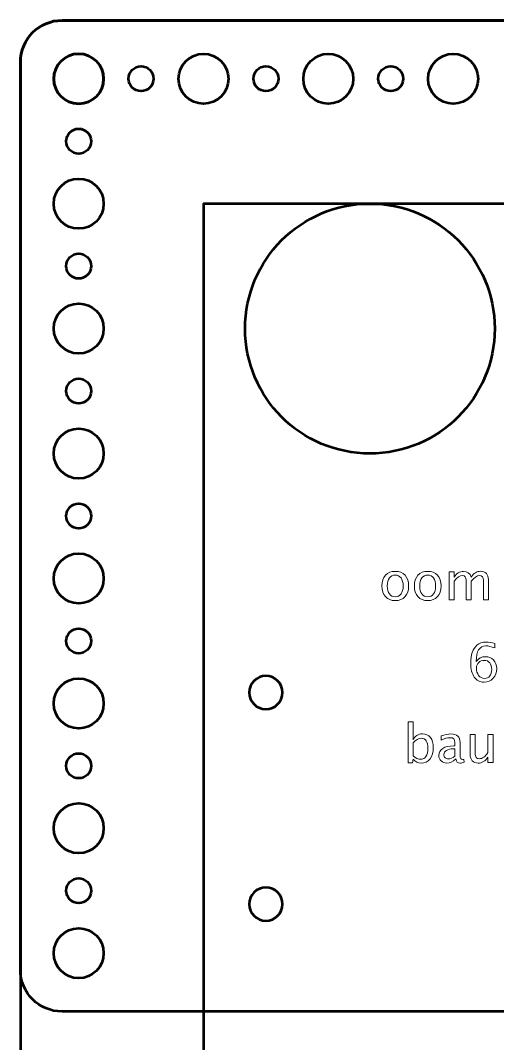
# Model space of a CAD drawing. Header units: centimetres. Extents: x -41.3 to 41.1, y -32.2 to 43.6.
# Drawn here: x -32.2 to -26.47, y 19.92 to 32.2 of the extents above; entities that cross this region are included whole.
import ezdxf

# ---------------------------------------------------------------- set-up
doc = ezdxf.new("R2010")
doc.units = ezdxf.units.CM
doc.header["$MEASUREMENT"] = 0
doc.layers.add('Layer 1', color=7, linetype='Continuous')

msp = doc.modelspace()

# ---------------------------------------------------------------- linework, layer by layer
at = {"layer": 'Layer 1', "color": 4, "lineweight": 53}
for points, knots in [([(31.7, -32.2), (31.7, -32.2), (-31.7, -32.2), (-31.7, -32.2), (-31.7, -32.2), (-31.97614, -32.2), (-32.2, -31.97614), (-32.2, -31.7), (-32.2, -31.7), (-32.2, -31.7), (-32.2, 31.7), (-32.2, 31.7), (-32.2, 31.7), (-32.2, 31.97614), (-31.97614, 32.2), (-31.7, 32.2), (-31.7, 32.2), (-31.7, 32.2), (31.7, 32.2), (31.7, 32.2), (31.7, 32.2), (31.97614, 32.2), (32.2, 31.97614), (32.2, 31.7), (32.2, 31.7), (32.2, 31.7), (32.2, -31.7), (32.2, -31.7), (32.2, -31.7), (32.2, -31.97614), (31.97614, -32.2), (31.7, -32.2)], [0, 0, 0, 0, 0.11111111, 0.11111111, 0.11111111, 0.11111111, 0.22222222, 0.22222222, 0.22222222, 0.22222222, 0.33333333, 0.33333333, 0.33333333, 0.33333333, 0.44444444, 0.44444444, 0.44444444, 0.44444444, 0.55555556, 0.55555556, 0.55555556, 0.55555556, 0.66666667, 0.66666667, 0.66666667, 0.66666667, 0.77777778, 0.77777778, 0.77777778, 0.77777778, 1, 1, 1, 1]), ([(-31.8, 31.5), (-31.8, 31.66569), (-31.66569, 31.8), (-31.5, 31.8), (-31.5, 31.8), (-31.33431, 31.8), (-31.2, 31.66569), (-31.2, 31.5), (-31.2, 31.5), (-31.2, 31.33431), (-31.33431, 31.2), (-31.5, 31.2), (-31.5, 31.2), (-31.66569, 31.2), (-31.8, 31.33431), (-31.8, 31.5)], [0, 0, 0, 0, 0.2, 0.2, 0.2, 0.2, 0.4, 0.4, 0.4, 0.4, 0.6, 0.6, 0.6, 0.6, 1, 1, 1, 1])]:
    msp.add_open_spline(points, degree=3, knots=knots, dxfattribs=at)
at = {"layer": 'Layer 1', "lineweight": 53}
for points, knots in [([(-19.3, 32.2), (-19.3, 32.2), (-31.7, 32.2), (-31.7, 32.2), (-31.7, 32.2), (-31.97614, 32.2), (-32.2, 31.97614), (-32.2, 31.7), (-32.2, 31.7), (-32.2, 31.7), (-32.2, 20.8), (-32.2, 20.8), (-32.2, 20.8), (-32.2, 20.52386), (-31.97614, 20.3), (-31.7, 20.3), (-31.7, 20.3), (-31.7, 20.3), (-19.3, 20.3), (-19.3, 20.3), (-19.3, 20.3), (-19.02386, 20.3), (-18.8, 20.52386), (-18.8, 20.8), (-18.8, 20.8), (-18.8, 20.8), (-18.8, 31.7), (-18.8, 31.7), (-18.8, 31.7), (-18.8, 31.97614), (-19.02386, 32.2), (-19.3, 32.2)], [0, 0, 0, 0, 0.11111111, 0.11111111, 0.11111111, 0.11111111, 0.22222222, 0.22222222, 0.22222222, 0.22222222, 0.33333333, 0.33333333, 0.33333333, 0.33333333, 0.44444444, 0.44444444, 0.44444444, 0.44444444, 0.55555556, 0.55555556, 0.55555556, 0.55555556, 0.66666667, 0.66666667, 0.66666667, 0.66666667, 0.77777778, 0.77777778, 0.77777778, 0.77777778, 1, 1, 1, 1]), ([(-31.8, 31.5), (-31.8, 31.33431), (-31.66569, 31.2), (-31.5, 31.2), (-31.5, 31.2), (-31.33431, 31.2), (-31.2, 31.33431), (-31.2, 31.5), (-31.2, 31.5), (-31.2, 31.66569), (-31.33431, 31.8), (-31.5, 31.8), (-31.5, 31.8), (-31.66569, 31.8), (-31.8, 31.66569), (-31.8, 31.5)], [0, 0, 0, 0, 0.2, 0.2, 0.2, 0.2, 0.4, 0.4, 0.4, 0.4, 0.6, 0.6, 0.6, 0.6, 1, 1, 1, 1]), ([(-30.3, 31.5), (-30.3, 31.33431), (-30.16569, 31.2), (-30, 31.2), (-30, 31.2), (-29.83431, 31.2), (-29.7, 31.33431), (-29.7, 31.5), (-29.7, 31.5), (-29.7, 31.66569), (-29.83431, 31.8), (-30, 31.8), (-30, 31.8), (-30.16569, 31.8), (-30.3, 31.66569), (-30.3, 31.5)], [0, 0, 0, 0, 0.2, 0.2, 0.2, 0.2, 0.4, 0.4, 0.4, 0.4, 0.6, 0.6, 0.6, 0.6, 1, 1, 1, 1]), ([(-28.8, 31.5), (-28.8, 31.33431), (-28.66569, 31.2), (-28.5, 31.2), (-28.5, 31.2), (-28.33431, 31.2), (-28.2, 31.33431), (-28.2, 31.5), (-28.2, 31.5), (-28.2, 31.66569), (-28.33431, 31.8), (-28.5, 31.8), (-28.5, 31.8), (-28.66569, 31.8), (-28.8, 31.66569), (-28.8, 31.5)], [0, 0, 0, 0, 0.2, 0.2, 0.2, 0.2, 0.4, 0.4, 0.4, 0.4, 0.6, 0.6, 0.6, 0.6, 1, 1, 1, 1]), ([(-27.3, 31.5), (-27.3, 31.33431), (-27.16569, 31.2), (-27, 31.2), (-27, 31.2), (-26.83431, 31.2), (-26.7, 31.33431), (-26.7, 31.5), (-26.7, 31.5), (-26.7, 31.66569), (-26.83431, 31.8), (-27, 31.8), (-27, 31.8), (-27.16569, 31.8), (-27.3, 31.66569), (-27.3, 31.5)], [0, 0, 0, 0, 0.2, 0.2, 0.2, 0.2, 0.4, 0.4, 0.4, 0.4, 0.6, 0.6, 0.6, 0.6, 1, 1, 1, 1]), ([(-30.9, 31.5), (-30.9, 31.41716), (-30.83284, 31.35), (-30.75, 31.35), (-30.75, 31.35), (-30.66716, 31.35), (-30.6, 31.41716), (-30.6, 31.5), (-30.6, 31.5), (-30.6, 31.58284), (-30.66716, 31.65), (-30.75, 31.65), (-30.75, 31.65), (-30.83284, 31.65), (-30.9, 31.58284), (-30.9, 31.5)], [0, 0, 0, 0, 0.2, 0.2, 0.2, 0.2, 0.4, 0.4, 0.4, 0.4, 0.6, 0.6, 0.6, 0.6, 1, 1, 1, 1]), ([(-29.4, 31.5), (-29.4, 31.41716), (-29.33284, 31.35), (-29.25, 31.35), (-29.25, 31.35), (-29.16716, 31.35), (-29.1, 31.41716), (-29.1, 31.5), (-29.1, 31.5), (-29.1, 31.58284), (-29.16716, 31.65), (-29.25, 31.65), (-29.25, 31.65), (-29.33284, 31.65), (-29.4, 31.58284), (-29.4, 31.5)], [0, 0, 0, 0, 0.2, 0.2, 0.2, 0.2, 0.4, 0.4, 0.4, 0.4, 0.6, 0.6, 0.6, 0.6, 1, 1, 1, 1]), ([(-27.9, 31.5), (-27.9, 31.41716), (-27.83284, 31.35), (-27.75, 31.35), (-27.75, 31.35), (-27.66716, 31.35), (-27.6, 31.41716), (-27.6, 31.5), (-27.6, 31.5), (-27.6, 31.58284), (-27.66716, 31.65), (-27.75, 31.65), (-27.75, 31.65), (-27.83284, 31.65), (-27.9, 31.58284), (-27.9, 31.5)], [0, 0, 0, 0, 0.2, 0.2, 0.2, 0.2, 0.4, 0.4, 0.4, 0.4, 0.6, 0.6, 0.6, 0.6, 1, 1, 1, 1]), ([(-31.65, 30.75), (-31.65, 30.66716), (-31.58284, 30.6), (-31.5, 30.6), (-31.5, 30.6), (-31.41716, 30.6), (-31.35, 30.66716), (-31.35, 30.75), (-31.35, 30.75), (-31.35, 30.83284), (-31.41716, 30.9), (-31.5, 30.9), (-31.5, 30.9), (-31.58284, 30.9), (-31.65, 30.83284), (-31.65, 30.75)], [0, 0, 0, 0, 0.2, 0.2, 0.2, 0.2, 0.4, 0.4, 0.4, 0.4, 0.6, 0.6, 0.6, 0.6, 1, 1, 1, 1]), ([(-31.8, 30), (-31.8, 29.83431), (-31.66569, 29.7), (-31.5, 29.7), (-31.5, 29.7), (-31.33431, 29.7), (-31.2, 29.83431), (-31.2, 30), (-31.2, 30), (-31.2, 30.16569), (-31.33431, 30.3), (-31.5, 30.3), (-31.5, 30.3), (-31.66569, 30.3), (-31.8, 30.16569), (-31.8, 30)], [0, 0, 0, 0, 0.2, 0.2, 0.2, 0.2, 0.4, 0.4, 0.4, 0.4, 0.6, 0.6, 0.6, 0.6, 1, 1, 1, 1]), ([(-29.5, 28.5), (-29.5, 27.67157), (-28.82843, 27), (-28, 27), (-28, 27), (-27.17157, 27), (-26.5, 27.67157), (-26.5, 28.5), (-26.5, 28.5), (-26.5, 29.32843), (-27.17157, 30), (-28, 30), (-28, 30), (-28.82843, 30), (-29.5, 29.32843), (-29.5, 28.5)], [0, 0, 0, 0, 0.2, 0.2, 0.2, 0.2, 0.4, 0.4, 0.4, 0.4, 0.6, 0.6, 0.6, 0.6, 1, 1, 1, 1]), ([(-31.65, 29.25), (-31.65, 29.16716), (-31.58284, 29.1), (-31.5, 29.1), (-31.5, 29.1), (-31.41716, 29.1), (-31.35, 29.16716), (-31.35, 29.25), (-31.35, 29.25), (-31.35, 29.33284), (-31.41716, 29.4), (-31.5, 29.4), (-31.5, 29.4), (-31.58284, 29.4), (-31.65, 29.33284), (-31.65, 29.25)], [0, 0, 0, 0, 0.2, 0.2, 0.2, 0.2, 0.4, 0.4, 0.4, 0.4, 0.6, 0.6, 0.6, 0.6, 1, 1, 1, 1]), ([(-31.8, 28.5), (-31.8, 28.33431), (-31.66569, 28.2), (-31.5, 28.2), (-31.5, 28.2), (-31.33431, 28.2), (-31.2, 28.33431), (-31.2, 28.5), (-31.2, 28.5), (-31.2, 28.66569), (-31.33431, 28.8), (-31.5, 28.8), (-31.5, 28.8), (-31.66569, 28.8), (-31.8, 28.66569), (-31.8, 28.5)], [0, 0, 0, 0, 0.2, 0.2, 0.2, 0.2, 0.4, 0.4, 0.4, 0.4, 0.6, 0.6, 0.6, 0.6, 1, 1, 1, 1]), ([(-31.65, 27.75), (-31.65, 27.66716), (-31.58284, 27.6), (-31.5, 27.6), (-31.5, 27.6), (-31.41716, 27.6), (-31.35, 27.66716), (-31.35, 27.75), (-31.35, 27.75), (-31.35, 27.83284), (-31.41716, 27.9), (-31.5, 27.9), (-31.5, 27.9), (-31.58284, 27.9), (-31.65, 27.83284), (-31.65, 27.75)], [0, 0, 0, 0, 0.2, 0.2, 0.2, 0.2, 0.4, 0.4, 0.4, 0.4, 0.6, 0.6, 0.6, 0.6, 1, 1, 1, 1]), ([(-31.8, 27), (-31.8, 26.83431), (-31.66569, 26.7), (-31.5, 26.7), (-31.5, 26.7), (-31.33431, 26.7), (-31.2, 26.83431), (-31.2, 27), (-31.2, 27), (-31.2, 27.16569), (-31.33431, 27.3), (-31.5, 27.3), (-31.5, 27.3), (-31.66569, 27.3), (-31.8, 27.16569), (-31.8, 27)], [0, 0, 0, 0, 0.2, 0.2, 0.2, 0.2, 0.4, 0.4, 0.4, 0.4, 0.6, 0.6, 0.6, 0.6, 1, 1, 1, 1]), ([(-31.65, 26.25), (-31.65, 26.16716), (-31.58284, 26.1), (-31.5, 26.1), (-31.5, 26.1), (-31.41716, 26.1), (-31.35, 26.16716), (-31.35, 26.25), (-31.35, 26.25), (-31.35, 26.33284), (-31.41716, 26.4), (-31.5, 26.4), (-31.5, 26.4), (-31.58284, 26.4), (-31.65, 26.33284), (-31.65, 26.25)], [0, 0, 0, 0, 0.2, 0.2, 0.2, 0.2, 0.4, 0.4, 0.4, 0.4, 0.6, 0.6, 0.6, 0.6, 1, 1, 1, 1]), ([(-31.8, 25.5), (-31.8, 25.33431), (-31.66569, 25.2), (-31.5, 25.2), (-31.5, 25.2), (-31.33431, 25.2), (-31.2, 25.33431), (-31.2, 25.5), (-31.2, 25.5), (-31.2, 25.66569), (-31.33431, 25.8), (-31.5, 25.8), (-31.5, 25.8), (-31.66569, 25.8), (-31.8, 25.66569), (-31.8, 25.5)], [0, 0, 0, 0, 0.2, 0.2, 0.2, 0.2, 0.4, 0.4, 0.4, 0.4, 0.6, 0.6, 0.6, 0.6, 1, 1, 1, 1]), ([(-31.65, 24.75), (-31.65, 24.66716), (-31.58284, 24.6), (-31.5, 24.6), (-31.5, 24.6), (-31.41716, 24.6), (-31.35, 24.66716), (-31.35, 24.75), (-31.35, 24.75), (-31.35, 24.83284), (-31.41716, 24.9), (-31.5, 24.9), (-31.5, 24.9), (-31.58284, 24.9), (-31.65, 24.83284), (-31.65, 24.75)], [0, 0, 0, 0, 0.2, 0.2, 0.2, 0.2, 0.4, 0.4, 0.4, 0.4, 0.6, 0.6, 0.6, 0.6, 1, 1, 1, 1]), ([(-29.45, 24.13), (-29.45, 24.24046), (-29.36046, 24.33), (-29.25, 24.33), (-29.25, 24.33), (-29.13954, 24.33), (-29.05, 24.24046), (-29.05, 24.13), (-29.05, 24.13), (-29.05, 24.01954), (-29.13954, 23.93), (-29.25, 23.93), (-29.25, 23.93), (-29.36046, 23.93), (-29.45, 24.01954), (-29.45, 24.13)], [0, 0, 0, 0, 0.2, 0.2, 0.2, 0.2, 0.4, 0.4, 0.4, 0.4, 0.6, 0.6, 0.6, 0.6, 1, 1, 1, 1]), ([(-31.8, 24), (-31.8, 23.83431), (-31.66569, 23.7), (-31.5, 23.7), (-31.5, 23.7), (-31.33431, 23.7), (-31.2, 23.83431), (-31.2, 24), (-31.2, 24), (-31.2, 24.16569), (-31.33431, 24.3), (-31.5, 24.3), (-31.5, 24.3), (-31.66569, 24.3), (-31.8, 24.16569), (-31.8, 24)], [0, 0, 0, 0, 0.2, 0.2, 0.2, 0.2, 0.4, 0.4, 0.4, 0.4, 0.6, 0.6, 0.6, 0.6, 1, 1, 1, 1]), ([(-31.65, 23.25), (-31.65, 23.16716), (-31.58284, 23.1), (-31.5, 23.1), (-31.5, 23.1), (-31.41716, 23.1), (-31.35, 23.16716), (-31.35, 23.25), (-31.35, 23.25), (-31.35, 23.33284), (-31.41716, 23.4), (-31.5, 23.4), (-31.5, 23.4), (-31.58284, 23.4), (-31.65, 23.33284), (-31.65, 23.25)], [0, 0, 0, 0, 0.2, 0.2, 0.2, 0.2, 0.4, 0.4, 0.4, 0.4, 0.6, 0.6, 0.6, 0.6, 1, 1, 1, 1]), ([(-31.8, 22.5), (-31.8, 22.33431), (-31.66569, 22.2), (-31.5, 22.2), (-31.5, 22.2), (-31.33431, 22.2), (-31.2, 22.33431), (-31.2, 22.5), (-31.2, 22.5), (-31.2, 22.66569), (-31.33431, 22.8), (-31.5, 22.8), (-31.5, 22.8), (-31.66569, 22.8), (-31.8, 22.66569), (-31.8, 22.5)], [0, 0, 0, 0, 0.2, 0.2, 0.2, 0.2, 0.4, 0.4, 0.4, 0.4, 0.6, 0.6, 0.6, 0.6, 1, 1, 1, 1]), ([(-31.65, 21.75), (-31.65, 21.66716), (-31.58284, 21.6), (-31.5, 21.6), (-31.5, 21.6), (-31.41716, 21.6), (-31.35, 21.66716), (-31.35, 21.75), (-31.35, 21.75), (-31.35, 21.83284), (-31.41716, 21.9), (-31.5, 21.9), (-31.5, 21.9), (-31.58284, 21.9), (-31.65, 21.83284), (-31.65, 21.75)], [0, 0, 0, 0, 0.2, 0.2, 0.2, 0.2, 0.4, 0.4, 0.4, 0.4, 0.6, 0.6, 0.6, 0.6, 1, 1, 1, 1]), ([(-29.45, 21.59), (-29.45, 21.70046), (-29.36046, 21.79), (-29.25, 21.79), (-29.25, 21.79), (-29.13954, 21.79), (-29.05, 21.70046), (-29.05, 21.59), (-29.05, 21.59), (-29.05, 21.47954), (-29.13954, 21.39), (-29.25, 21.39), (-29.25, 21.39), (-29.36046, 21.39), (-29.45, 21.47954), (-29.45, 21.59)], [0, 0, 0, 0, 0.2, 0.2, 0.2, 0.2, 0.4, 0.4, 0.4, 0.4, 0.6, 0.6, 0.6, 0.6, 1, 1, 1, 1]), ([(-31.8, 21), (-31.8, 20.83431), (-31.66569, 20.7), (-31.5, 20.7), (-31.5, 20.7), (-31.33431, 20.7), (-31.2, 20.83431), (-31.2, 21), (-31.2, 21), (-31.2, 21.16569), (-31.33431, 21.3), (-31.5, 21.3), (-31.5, 21.3), (-31.66569, 21.3), (-31.8, 21.16569), (-31.8, 21)], [0, 0, 0, 0, 0.2, 0.2, 0.2, 0.2, 0.4, 0.4, 0.4, 0.4, 0.6, 0.6, 0.6, 0.6, 1, 1, 1, 1])]:
    msp.add_open_spline(points, degree=3, knots=knots, dxfattribs=at)
at = {"layer": 'Layer 1', "color": 30, "lineweight": 53}
for points in [[(-30, -30), (-30, -30), (-30, 30), (-30, 30), (-30, 30), (-30, 30), (30, 30), (30, 30), (30, 30), (30, 30), (30, -30), (30, -30), (30, -30), (30, -30), (-30, -30), (-30, -30)], [(-29.45, 24.13), (-29.45, 24.24046), (-29.36046, 24.33), (-29.25, 24.33), (-29.25, 24.33), (-29.13954, 24.33), (-29.05, 24.24046), (-29.05, 24.13), (-29.05, 24.13), (-29.05, 24.01954), (-29.13954, 23.93), (-29.25, 23.93), (-29.25, 23.93), (-29.36046, 23.93), (-29.45, 24.01954), (-29.45, 24.13)]]:
    msp.add_open_spline(points, degree=3, knots=[0, 0, 0, 0, 0.2, 0.2, 0.2, 0.2, 0.4, 0.4, 0.4, 0.4, 0.6, 0.6, 0.6, 0.6, 1, 1, 1, 1], dxfattribs=at)
at = {"layer": 'Layer 1', "color": 5, "lineweight": 9}
for points, knots in [([(-27.69546, 25.23412), (-27.74489, 25.23412), (-27.78405, 25.24989), (-27.81283, 25.28143), (-27.81283, 25.28143), (-27.84173, 25.31297), (-27.85612, 25.35583), (-27.85612, 25.40991), (-27.85612, 25.40991), (-27.85612, 25.46388), (-27.84173, 25.50664), (-27.81283, 25.53807), (-27.81283, 25.53807), (-27.78405, 25.56951), (-27.74489, 25.58528), (-27.69546, 25.58528), (-27.69546, 25.58528), (-27.64603, 25.58528), (-27.60687, 25.56951), (-27.57809, 25.53807), (-27.57809, 25.53807), (-27.54919, 25.50664), (-27.5348, 25.46388), (-27.5348, 25.40991), (-27.5348, 25.40991), (-27.5348, 25.35583), (-27.54919, 25.31297), (-27.57809, 25.28143), (-27.57809, 25.28143), (-27.60687, 25.24989), (-27.64603, 25.23412), (-27.69546, 25.23412)], [0, 0, 0, 0, 0.11111111, 0.11111111, 0.11111111, 0.11111111, 0.22222222, 0.22222222, 0.22222222, 0.22222222, 0.33333333, 0.33333333, 0.33333333, 0.33333333, 0.44444444, 0.44444444, 0.44444444, 0.44444444, 0.55555556, 0.55555556, 0.55555556, 0.55555556, 0.66666667, 0.66666667, 0.66666667, 0.66666667, 0.77777778, 0.77777778, 0.77777778, 0.77777778, 1, 1, 1, 1]), ([(-27.30535, 25.23412), (-27.35478, 25.23412), (-27.39394, 25.24989), (-27.42272, 25.28143), (-27.42272, 25.28143), (-27.45162, 25.31297), (-27.46601, 25.35583), (-27.46601, 25.40991), (-27.46601, 25.40991), (-27.46601, 25.46388), (-27.45162, 25.50664), (-27.42272, 25.53807), (-27.42272, 25.53807), (-27.39394, 25.56951), (-27.35478, 25.58528), (-27.30535, 25.58528), (-27.30535, 25.58528), (-27.25592, 25.58528), (-27.21676, 25.56951), (-27.18798, 25.53807), (-27.18798, 25.53807), (-27.15908, 25.50664), (-27.14469, 25.46388), (-27.14469, 25.40991), (-27.14469, 25.40991), (-27.14469, 25.35583), (-27.15908, 25.31297), (-27.18798, 25.28143), (-27.18798, 25.28143), (-27.21676, 25.24989), (-27.25592, 25.23412), (-27.30535, 25.23412)], [0, 0, 0, 0, 0.11111111, 0.11111111, 0.11111111, 0.11111111, 0.22222222, 0.22222222, 0.22222222, 0.22222222, 0.33333333, 0.33333333, 0.33333333, 0.33333333, 0.44444444, 0.44444444, 0.44444444, 0.44444444, 0.55555556, 0.55555556, 0.55555556, 0.55555556, 0.66666667, 0.66666667, 0.66666667, 0.66666667, 0.77777778, 0.77777778, 0.77777778, 0.77777778, 1, 1, 1, 1]), ([(-27.04924, 25.24174), (-27.04924, 25.24174), (-27.04924, 25.57829), (-27.04924, 25.57829), (-27.04924, 25.57829), (-27.04924, 25.57829), (-26.98828, 25.57829), (-26.98828, 25.57829), (-26.98828, 25.57829), (-26.98828, 25.57829), (-26.98828, 25.51468), (-26.98828, 25.51468), (-26.98828, 25.51468), (-26.95854, 25.56178), (-26.92044, 25.58528), (-26.87376, 25.58528), (-26.87376, 25.58528), (-26.82878, 25.58528), (-26.79819, 25.56178), (-26.78189, 25.51468), (-26.78189, 25.51468), (-26.753, 25.5622), (-26.71533, 25.58591), (-26.66908, 25.58591), (-26.66908, 25.58591), (-26.63955, 25.58591), (-26.61658, 25.57723), (-26.60018, 25.55977), (-26.60018, 25.55977), (-26.58377, 25.54231), (-26.57552, 25.51786), (-26.57552, 25.48643), (-26.57552, 25.48643), (-26.57552, 25.48643), (-26.57552, 25.24174), (-26.57552, 25.24174), (-26.57552, 25.24174), (-26.57552, 25.24174), (-26.63648, 25.24174), (-26.63648, 25.24174), (-26.63648, 25.24174), (-26.63648, 25.24174), (-26.63648, 25.47637), (-26.63648, 25.47637), (-26.63648, 25.47637), (-26.63648, 25.51468), (-26.65172, 25.53384), (-26.6822, 25.53384), (-26.6822, 25.53384), (-26.71384, 25.53384), (-26.74708, 25.51151), (-26.78189, 25.46674), (-26.78189, 25.46674), (-26.78189, 25.46674), (-26.78189, 25.24174), (-26.78189, 25.24174), (-26.78189, 25.24174), (-26.78189, 25.24174), (-26.84285, 25.24174), (-26.84285, 25.24174), (-26.84285, 25.24174), (-26.84285, 25.24174), (-26.84285, 25.47658), (-26.84285, 25.47658), (-26.84285, 25.47658), (-26.84285, 25.51521), (-26.85831, 25.53448), (-26.88932, 25.53448), (-26.88932, 25.53448), (-26.92012, 25.53448), (-26.95314, 25.51204), (-26.98828, 25.46706), (-26.98828, 25.46706), (-26.98828, 25.46706), (-26.98828, 25.24174), (-26.98828, 25.24174), (-26.98828, 25.24174), (-26.98828, 25.24174), (-27.04924, 25.24174), (-27.04924, 25.24174)], [0, 0, 0, 0, 0.04761905, 0.04761905, 0.04761905, 0.04761905, 0.0952381, 0.0952381, 0.0952381, 0.0952381, 0.14285714, 0.14285714, 0.14285714, 0.14285714, 0.19047619, 0.19047619, 0.19047619, 0.19047619, 0.23809524, 0.23809524, 0.23809524, 0.23809524, 0.28571429, 0.28571429, 0.28571429, 0.28571429, 0.33333333, 0.33333333, 0.33333333, 0.33333333, 0.38095238, 0.38095238, 0.38095238, 0.38095238, 0.42857143, 0.42857143, 0.42857143, 0.42857143, 0.47619048, 0.47619048, 0.47619048, 0.47619048, 0.52380952, 0.52380952, 0.52380952, 0.52380952, 0.57142857, 0.57142857, 0.57142857, 0.57142857, 0.61904762, 0.61904762, 0.61904762, 0.61904762, 0.66666667, 0.66666667, 0.66666667, 0.66666667, 0.71428571, 0.71428571, 0.71428571, 0.71428571, 0.76190476, 0.76190476, 0.76190476, 0.76190476, 0.80952381, 0.80952381, 0.80952381, 0.80952381, 0.85714286, 0.85714286, 0.85714286, 0.85714286, 0.9047619, 0.9047619, 0.9047619, 0.9047619, 1, 1, 1, 1]), ([(-27.69557, 25.27984), (-27.6654, 25.27984), (-27.6419, 25.29116), (-27.62518, 25.31392), (-27.62518, 25.31392), (-27.60857, 25.33657), (-27.6002, 25.36863), (-27.6002, 25.40991), (-27.6002, 25.40991), (-27.6002, 25.45108), (-27.60857, 25.48304), (-27.62518, 25.50569), (-27.62518, 25.50569), (-27.6419, 25.52823), (-27.6654, 25.53956), (-27.69557, 25.53956), (-27.69557, 25.53956), (-27.72584, 25.53956), (-27.74933, 25.52823), (-27.76584, 25.50569), (-27.76584, 25.50569), (-27.78246, 25.48304), (-27.79071, 25.45108), (-27.79071, 25.40991), (-27.79071, 25.40991), (-27.79071, 25.36863), (-27.78246, 25.33657), (-27.76584, 25.31392), (-27.76584, 25.31392), (-27.74933, 25.29116), (-27.72584, 25.27984), (-27.69557, 25.27984)], [0, 0, 0, 0, 0.11111111, 0.11111111, 0.11111111, 0.11111111, 0.22222222, 0.22222222, 0.22222222, 0.22222222, 0.33333333, 0.33333333, 0.33333333, 0.33333333, 0.44444444, 0.44444444, 0.44444444, 0.44444444, 0.55555556, 0.55555556, 0.55555556, 0.55555556, 0.66666667, 0.66666667, 0.66666667, 0.66666667, 0.77777778, 0.77777778, 0.77777778, 0.77777778, 1, 1, 1, 1]), ([(-27.30546, 25.27984), (-27.27529, 25.27984), (-27.25179, 25.29116), (-27.23507, 25.31392), (-27.23507, 25.31392), (-27.21846, 25.33657), (-27.21009, 25.36863), (-27.21009, 25.40991), (-27.21009, 25.40991), (-27.21009, 25.45108), (-27.21846, 25.48304), (-27.23507, 25.50569), (-27.23507, 25.50569), (-27.25179, 25.52823), (-27.27529, 25.53956), (-27.30546, 25.53956), (-27.30546, 25.53956), (-27.33573, 25.53956), (-27.35922, 25.52823), (-27.37573, 25.50569), (-27.37573, 25.50569), (-27.39235, 25.48304), (-27.4006, 25.45108), (-27.4006, 25.40991), (-27.4006, 25.40991), (-27.4006, 25.36863), (-27.39235, 25.33657), (-27.37573, 25.31392), (-27.37573, 25.31392), (-27.35922, 25.29116), (-27.33573, 25.27984), (-27.30546, 25.27984)], [0, 0, 0, 0, 0.11111111, 0.11111111, 0.11111111, 0.11111111, 0.22222222, 0.22222222, 0.22222222, 0.22222222, 0.33333333, 0.33333333, 0.33333333, 0.33333333, 0.44444444, 0.44444444, 0.44444444, 0.44444444, 0.55555556, 0.55555556, 0.55555556, 0.55555556, 0.66666667, 0.66666667, 0.66666667, 0.66666667, 0.77777778, 0.77777778, 0.77777778, 0.77777778, 1, 1, 1, 1]), ([(-26.72225, 24.50387), (-26.69304, 24.54166), (-26.65632, 24.5606), (-26.61207, 24.5606), (-26.61207, 24.5606), (-26.57196, 24.5606), (-26.53915, 24.54737), (-26.51354, 24.52081), (-26.51354, 24.52081), (-26.48803, 24.49424), (-26.47522, 24.46016), (-26.47522, 24.41857), (-26.47522, 24.41857), (-26.47522, 24.37084), (-26.48951, 24.33158), (-26.51819, 24.30078), (-26.51819, 24.30078), (-26.54687, 24.26998), (-26.58328, 24.25453), (-26.62763, 24.25453), (-26.62763, 24.25453), (-26.67801, 24.25453), (-26.71759, 24.27496), (-26.74606, 24.3157), (-26.74606, 24.3157), (-26.77464, 24.35655), (-26.78892, 24.41307), (-26.78892, 24.48514), (-26.78892, 24.48514), (-26.78892, 24.5823), (-26.76395, 24.65352), (-26.7141, 24.69903), (-26.7141, 24.69903), (-26.68701, 24.72401), (-26.64954, 24.7365), (-26.6018, 24.7365), (-26.6018, 24.7365), (-26.57407, 24.7365), (-26.53968, 24.73078), (-26.49872, 24.71935), (-26.49872, 24.71935), (-26.49872, 24.71935), (-26.49872, 24.66601), (-26.49872, 24.66601), (-26.49872, 24.66601), (-26.54201, 24.68252), (-26.57757, 24.69078), (-26.60551, 24.69078), (-26.60551, 24.69078), (-26.6833, 24.69078), (-26.72225, 24.62844), (-26.72225, 24.50387)], [0, 0, 0, 0, 0.07142857, 0.07142857, 0.07142857, 0.07142857, 0.14285714, 0.14285714, 0.14285714, 0.14285714, 0.21428571, 0.21428571, 0.21428571, 0.21428571, 0.28571429, 0.28571429, 0.28571429, 0.28571429, 0.35714286, 0.35714286, 0.35714286, 0.35714286, 0.42857143, 0.42857143, 0.42857143, 0.42857143, 0.5, 0.5, 0.5, 0.5, 0.57142857, 0.57142857, 0.57142857, 0.57142857, 0.64285714, 0.64285714, 0.64285714, 0.64285714, 0.71428571, 0.71428571, 0.71428571, 0.71428571, 0.78571429, 0.78571429, 0.78571429, 0.78571429, 0.85714286, 0.85714286, 0.85714286, 0.85714286, 1, 1, 1, 1]), ([(-26.53618, 24.40651), (-26.53618, 24.44048), (-26.54402, 24.46736), (-26.55979, 24.48715), (-26.55979, 24.48715), (-26.57555, 24.50694), (-26.59714, 24.51679), (-26.62457, 24.51679), (-26.62457, 24.51679), (-26.65071, 24.51679), (-26.67304, 24.50811), (-26.69166, 24.49064), (-26.69166, 24.49064), (-26.7104, 24.47329), (-26.71971, 24.45233), (-26.71971, 24.42789), (-26.71971, 24.42789), (-26.71971, 24.38936), (-26.71082, 24.35846), (-26.69315, 24.33518), (-26.69315, 24.33518), (-26.67537, 24.31189), (-26.65187, 24.30025), (-26.62266, 24.30025), (-26.62266, 24.30025), (-26.59609, 24.30025), (-26.57503, 24.30978), (-26.55947, 24.32883), (-26.55947, 24.32883), (-26.54391, 24.34788), (-26.53618, 24.3738), (-26.53618, 24.40651)], [0, 0, 0, 0, 0.11111111, 0.11111111, 0.11111111, 0.11111111, 0.22222222, 0.22222222, 0.22222222, 0.22222222, 0.33333333, 0.33333333, 0.33333333, 0.33333333, 0.44444444, 0.44444444, 0.44444444, 0.44444444, 0.55555556, 0.55555556, 0.55555556, 0.55555556, 0.66666667, 0.66666667, 0.66666667, 0.66666667, 0.77777778, 0.77777778, 0.77777778, 0.77777778, 1, 1, 1, 1]), ([(-27.54189, 23.28637), (-27.54189, 23.28637), (-27.54189, 23.77977), (-27.54189, 23.77977), (-27.54189, 23.77977), (-27.54189, 23.77977), (-27.48093, 23.77977), (-27.48093, 23.77977), (-27.48093, 23.77977), (-27.48093, 23.77977), (-27.48093, 23.56312), (-27.48093, 23.56312), (-27.48093, 23.56312), (-27.45595, 23.61022), (-27.41838, 23.63372), (-27.36831, 23.63372), (-27.36831, 23.63372), (-27.32778, 23.63372), (-27.29592, 23.619), (-27.27264, 23.58948), (-27.27264, 23.58948), (-27.24936, 23.55995), (-27.23771, 23.51963), (-27.23771, 23.46851), (-27.23771, 23.46851), (-27.23771, 23.41284), (-27.25094, 23.36786), (-27.2773, 23.33378), (-27.2773, 23.33378), (-27.30365, 23.2996), (-27.33836, 23.28256), (-27.38133, 23.28256), (-27.38133, 23.28256), (-27.42124, 23.28256), (-27.45447, 23.2978), (-27.48093, 23.32839), (-27.48093, 23.32839), (-27.48093, 23.32839), (-27.48834, 23.28637), (-27.48834, 23.28637), (-27.48834, 23.28637), (-27.48834, 23.28637), (-27.54189, 23.28637), (-27.54189, 23.28637)], [0, 0, 0, 0, 0.08333333, 0.08333333, 0.08333333, 0.08333333, 0.16666667, 0.16666667, 0.16666667, 0.16666667, 0.25, 0.25, 0.25, 0.25, 0.33333333, 0.33333333, 0.33333333, 0.33333333, 0.41666667, 0.41666667, 0.41666667, 0.41666667, 0.5, 0.5, 0.5, 0.5, 0.58333333, 0.58333333, 0.58333333, 0.58333333, 0.66666667, 0.66666667, 0.66666667, 0.66666667, 0.75, 0.75, 0.75, 0.75, 0.83333333, 0.83333333, 0.83333333, 0.83333333, 1, 1, 1, 1]), ([(-26.96879, 23.33304), (-27.00542, 23.29939), (-27.04066, 23.28256), (-27.07453, 23.28256), (-27.07453, 23.28256), (-27.10236, 23.28256), (-27.12554, 23.29124), (-27.14385, 23.3087), (-27.14385, 23.3087), (-27.16226, 23.32616), (-27.17147, 23.34818), (-27.17147, 23.37474), (-27.17147, 23.37474), (-27.17147, 23.41147), (-27.15602, 23.43972), (-27.12511, 23.45941), (-27.12511, 23.45941), (-27.09421, 23.47909), (-27.04987, 23.48894), (-26.99208, 23.48894), (-26.99208, 23.48894), (-26.99208, 23.48894), (-26.97778, 23.48894), (-26.97778, 23.48894), (-26.97778, 23.48894), (-26.97778, 23.48894), (-26.97778, 23.52947), (-26.97778, 23.52947), (-26.97778, 23.52947), (-26.97778, 23.56852), (-26.99811, 23.588), (-27.03886, 23.588), (-27.03886, 23.588), (-27.0704, 23.588), (-27.1049, 23.57805), (-27.14226, 23.55815), (-27.14226, 23.55815), (-27.14226, 23.55815), (-27.14226, 23.60832), (-27.14226, 23.60832), (-27.14226, 23.60832), (-27.1012, 23.62525), (-27.06246, 23.63372), (-27.02616, 23.63372), (-27.02616, 23.63372), (-26.9888, 23.63372), (-26.96117, 23.62525), (-26.94349, 23.60821), (-26.94349, 23.60821), (-26.92571, 23.59117), (-26.91682, 23.56492), (-26.91682, 23.52947), (-26.91682, 23.52947), (-26.91682, 23.52947), (-26.91682, 23.37739), (-26.91682, 23.37739), (-26.91682, 23.37739), (-26.91682, 23.34257), (-26.90614, 23.32511), (-26.88465, 23.32511), (-26.88465, 23.32511), (-26.88201, 23.32511), (-26.87809, 23.32553), (-26.8729, 23.32638), (-26.8729, 23.32638), (-26.8729, 23.32638), (-26.86856, 23.29251), (-26.86856, 23.29251), (-26.86856, 23.29251), (-26.88243, 23.28584), (-26.89767, 23.28256), (-26.91439, 23.28256), (-26.91439, 23.28256), (-26.94286, 23.28256), (-26.96096, 23.29939), (-26.96879, 23.33304)], [0, 0, 0, 0, 0.05, 0.05, 0.05, 0.05, 0.1, 0.1, 0.1, 0.1, 0.15, 0.15, 0.15, 0.15, 0.2, 0.2, 0.2, 0.2, 0.25, 0.25, 0.25, 0.25, 0.3, 0.3, 0.3, 0.3, 0.35, 0.35, 0.35, 0.35, 0.4, 0.4, 0.4, 0.4, 0.45, 0.45, 0.45, 0.45, 0.5, 0.5, 0.5, 0.5, 0.55, 0.55, 0.55, 0.55, 0.6, 0.6, 0.6, 0.6, 0.65, 0.65, 0.65, 0.65, 0.7, 0.7, 0.7, 0.7, 0.75, 0.75, 0.75, 0.75, 0.8, 0.8, 0.8, 0.8, 0.85, 0.85, 0.85, 0.85, 0.9, 0.9, 0.9, 0.9, 1, 1, 1, 1]), ([(-26.5808, 23.29018), (-26.5808, 23.29018), (-26.5808, 23.35347), (-26.5808, 23.35347), (-26.5808, 23.35347), (-26.61329, 23.30616), (-26.65278, 23.28256), (-26.69913, 23.28256), (-26.69913, 23.28256), (-26.72855, 23.28256), (-26.75194, 23.29177), (-26.7693, 23.31029), (-26.7693, 23.31029), (-26.78676, 23.32881), (-26.79544, 23.35368), (-26.79544, 23.38511), (-26.79544, 23.38511), (-26.79544, 23.38511), (-26.79544, 23.62673), (-26.79544, 23.62673), (-26.79544, 23.62673), (-26.79544, 23.62673), (-26.73448, 23.62673), (-26.73448, 23.62673), (-26.73448, 23.62673), (-26.73448, 23.62673), (-26.73448, 23.40501), (-26.73448, 23.40501), (-26.73448, 23.40501), (-26.73448, 23.37972), (-26.73078, 23.36183), (-26.72347, 23.35125), (-26.72347, 23.35125), (-26.71606, 23.34056), (-26.70379, 23.33527), (-26.68654, 23.33527), (-26.68654, 23.33527), (-26.64928, 23.33527), (-26.61393, 23.35971), (-26.5808, 23.40871), (-26.5808, 23.40871), (-26.5808, 23.40871), (-26.5808, 23.62673), (-26.5808, 23.62673), (-26.5808, 23.62673), (-26.5808, 23.62673), (-26.51984, 23.62673), (-26.51984, 23.62673), (-26.51984, 23.62673), (-26.51984, 23.62673), (-26.51984, 23.29018), (-26.51984, 23.29018), (-26.51984, 23.29018), (-26.51984, 23.29018), (-26.5808, 23.29018), (-26.5808, 23.29018)], [0, 0, 0, 0, 0.06666667, 0.06666667, 0.06666667, 0.06666667, 0.13333333, 0.13333333, 0.13333333, 0.13333333, 0.2, 0.2, 0.2, 0.2, 0.26666667, 0.26666667, 0.26666667, 0.26666667, 0.33333333, 0.33333333, 0.33333333, 0.33333333, 0.4, 0.4, 0.4, 0.4, 0.46666667, 0.46666667, 0.46666667, 0.46666667, 0.53333333, 0.53333333, 0.53333333, 0.53333333, 0.6, 0.6, 0.6, 0.6, 0.66666667, 0.66666667, 0.66666667, 0.66666667, 0.73333333, 0.73333333, 0.73333333, 0.73333333, 0.8, 0.8, 0.8, 0.8, 0.86666667, 0.86666667, 0.86666667, 0.86666667, 1, 1, 1, 1]), ([(-27.48093, 23.3704), (-27.4495, 23.34236), (-27.41955, 23.32828), (-27.39108, 23.32828), (-27.39108, 23.32828), (-27.36302, 23.32828), (-27.34133, 23.34003), (-27.32609, 23.36342), (-27.32609, 23.36342), (-27.31074, 23.38681), (-27.30312, 23.41972), (-27.30312, 23.46227), (-27.30312, 23.46227), (-27.30312, 23.54101), (-27.32915, 23.58038), (-27.38122, 23.58038), (-27.38122, 23.58038), (-27.41531, 23.58038), (-27.44854, 23.56196), (-27.48093, 23.52502), (-27.48093, 23.52502), (-27.48093, 23.52502), (-27.48093, 23.3704), (-27.48093, 23.3704)], [0, 0, 0, 0, 0.14285714, 0.14285714, 0.14285714, 0.14285714, 0.28571429, 0.28571429, 0.28571429, 0.28571429, 0.42857143, 0.42857143, 0.42857143, 0.42857143, 0.57142857, 0.57142857, 0.57142857, 0.57142857, 0.71428571, 0.71428571, 0.71428571, 0.71428571, 1, 1, 1, 1]), ([(-26.97778, 23.36627), (-26.97778, 23.36627), (-26.97778, 23.45274), (-26.97778, 23.45274), (-26.97778, 23.45274), (-26.97778, 23.45274), (-26.99737, 23.45338), (-26.99737, 23.45338), (-26.99737, 23.45338), (-27.03124, 23.45338), (-27.05855, 23.44713), (-27.07939, 23.43464), (-27.07939, 23.43464), (-27.10014, 23.42205), (-27.11051, 23.40543), (-27.11051, 23.38469), (-27.11051, 23.38469), (-27.11051, 23.37019), (-27.10532, 23.35791), (-27.09506, 23.34786), (-27.09506, 23.34786), (-27.08469, 23.33781), (-27.07209, 23.33273), (-27.05717, 23.33273), (-27.05717, 23.33273), (-27.03177, 23.33273), (-27.00531, 23.34394), (-26.97778, 23.36627)], [0, 0, 0, 0, 0.125, 0.125, 0.125, 0.125, 0.25, 0.25, 0.25, 0.25, 0.375, 0.375, 0.375, 0.375, 0.5, 0.5, 0.5, 0.5, 0.625, 0.625, 0.625, 0.625, 0.75, 0.75, 0.75, 0.75, 1, 1, 1, 1])]:
    msp.add_open_spline(points, degree=3, knots=knots, dxfattribs=at)

doc.saveas('drawing.dxf')
